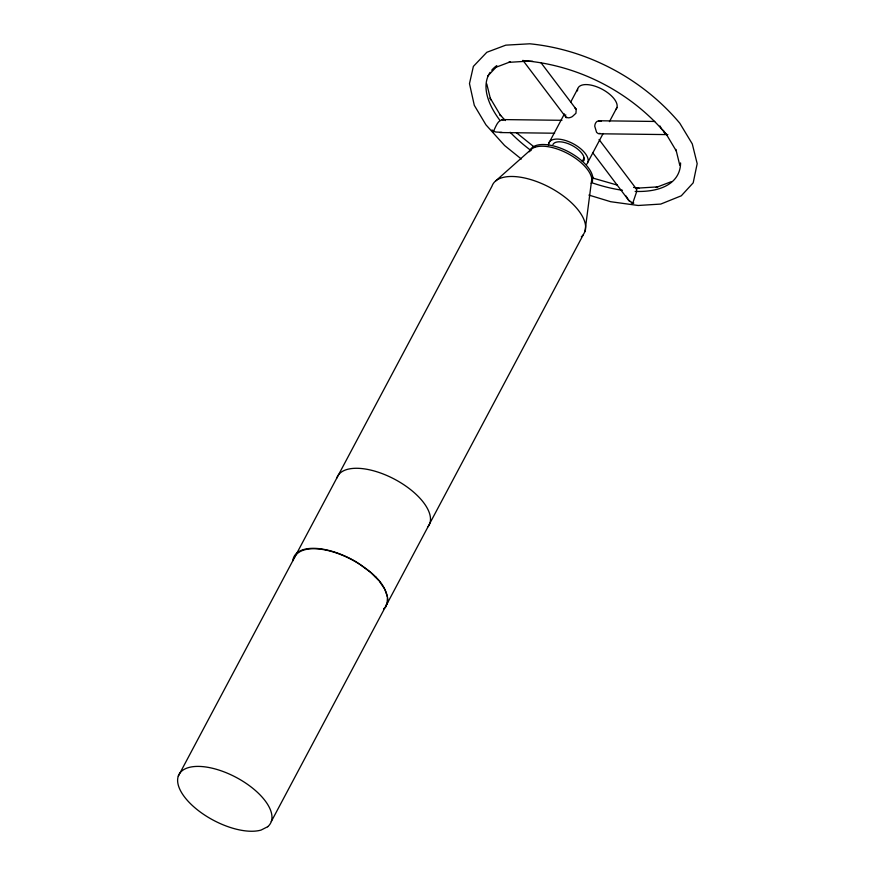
<?xml version="1.0" encoding="UTF-8"?>
<svg xmlns="http://www.w3.org/2000/svg" width="875" height="875" viewBox="0 0 875 875"><rect width="100%" height="100%" fill="white"/><g stroke="black" fill="none" stroke-linecap="round" stroke-linejoin="round"><path stroke-width="1.31" d="M387.078 603.433L387.483 597.636M529.791 151.058A34.913 16.341 28 0 1 562.33 148.87A34.913 16.341 28 0 1 592.736 177.045L591.828 178.752L584.97 231.58L271.305 821.505M592.736 177.045L592.419 181.606L591.194 183.367M565.458 115.839L565.742 114.767M178.303 776.136L491.969 186.211A51.855 24.259 28 0 1 546.427 185.73A51.855 24.259 28 0 1 584.97 231.58M548.68 143.5L564.419 113.892M570.719 102.047L577.642 89.009M582.247 161.438L584.052 158.025M588.022 161.919L603.138 133.492M609.438 121.647L616.995 107.428M385.481 606.08L386.739 604.275M501.998 132.377L495.698 132.005L492.45 130.572L493.259 131.545C495.567 127.772 497.798 118.814 503.497 120.072M487.594 76.191L495.917 67.375M495.611 180.994L531.344 149.242M383.6 608.781L385.547 607.283L387.92 601.3C387.002 582.717 369.666 570.664 355.447 561.433A52.369 24.511 28 0 0 292.786 560.842M524.705 60.9L523.458 61.064L532.755 61.316M600.009 133.35L598.423 133.733L596.597 132.377L594.759 126.273A6.442 4.867 80.4 0 1 597.472 121.166L601.169 121.275M495.272 67.55L510.453 61.786L508.791 62.355L525.022 61.337M671.3 181.683L656.119 187.436L657.781 186.878L637.492 188.136M375.473 577.227L376.02 577.161M663.425 130.484A6.552 4.287 -89.3 0 0 666.739 134.575L666.411 134.389M501.889 119.569L561.936 120.302M598.784 120.761L654.73 121.45M500.008 132.552L554.597 133.219M599.627 133.777L667.855 134.608M527.658 61.042C580.125 66.292 630.645 92.575 664.902 132.683M617.411 185.117L592.517 177.975M633.544 187.414L638.914 188.191M588.897 195.081L610.663 201.709L638.192 205.483L660.767 204.072L681.308 195.792L693.197 182.831L697.178 163.68L692.278 143.905L679.798 123.233C642.633 78.87 587.42 49.525 529.812 43.794L505.805 45.15L486.828 52.281L473.375 66.402L469.481 83.606L474.294 105.317L485.942 124.841L504.613 145.534L521.325 159.009M370.464 572.261L360.259 564.638A51.855 24.259 28 0 0 294.033 558.469M516.37 132.65L534.636 147.372M370.923 572.666L378.722 580.475M505.345 120.564L499.833 114.527L500.664 115.675L490.208 98.131L490.667 99.816L486.773 83.945M666.783 134.575L661.467 128.8L659.958 125.934M540.903 62.584L576.122 109.2M599.058 139.552L636.737 189.416M566.322 117.797L522.911 60.342A6.552 4.08 -37.1 0 0 528.008 60.594M592.539 152.491L629.398 201.272M565.589 116.78L567.908 117.808A6.552 4.189 -35.9 0 0 572.359 116.561L575.947 113.258L576.209 109.342A6.552 4.189 -35.9 0 0 574.591 107.855M636.497 189.088L636.683 191.592L632.756 203.131L628.469 200.025L625.997 195.956M379.367 581.273L384.486 588.766M666.597 134.717L676.364 151.102M384.989 589.794L387.352 596.597M675.905 149.417L679.798 165.277M336.809 478.023A51.855 24.259 28 0 1 394.898 479.391A51.855 24.259 28 0 1 427.995 526.739M529.298 151.78A34.913 16.341 28 0 1 562.461 151.003A34.913 16.341 28 0 1 591.828 178.752M552.923 144.539A17.456 8.17 28 0 1 568.006 143.598A17.456 8.17 28 0 1 583.603 156.166L584.227 158.725A17.456 8.17 28 0 1 583.778 160.88M583.155 234.938A51.855 24.259 28 0 1 581.328 236.808M577.478 90.902A21.82 10.216 28 0 1 600.852 88.561A21.82 10.216 28 0 1 615.628 109.725M548.505 145.392A21.82 10.216 28 0 1 571.878 143.052A21.82 10.216 28 0 1 586.655 164.216M633.817 203.044A6.552 4.08 -37.1 0 1 631.181 202.923M493.73 131.983A6.552 4.287 -89.3 0 1 492.012 129.861M680.575 162.914A106.925 50.028 28 0 1 635.152 191.417M622.431 190.269A106.925 50.028 28 0 1 591.697 182.689M531.005 150.544A106.925 50.028 28 0 1 510.136 132.256M500.095 120.586A106.925 50.028 28 0 1 490.131 72.33M491.728 70.219A106.925 50.028 28 0 1 496.825 65.592M267.663 826.733L261.1 830.058A51.855 24.259 28 0 1 182.142 793.538A51.855 24.259 28 0 1 224.558 772.067A51.855 24.259 28 0 1 267.663 826.733"/></g></svg>
